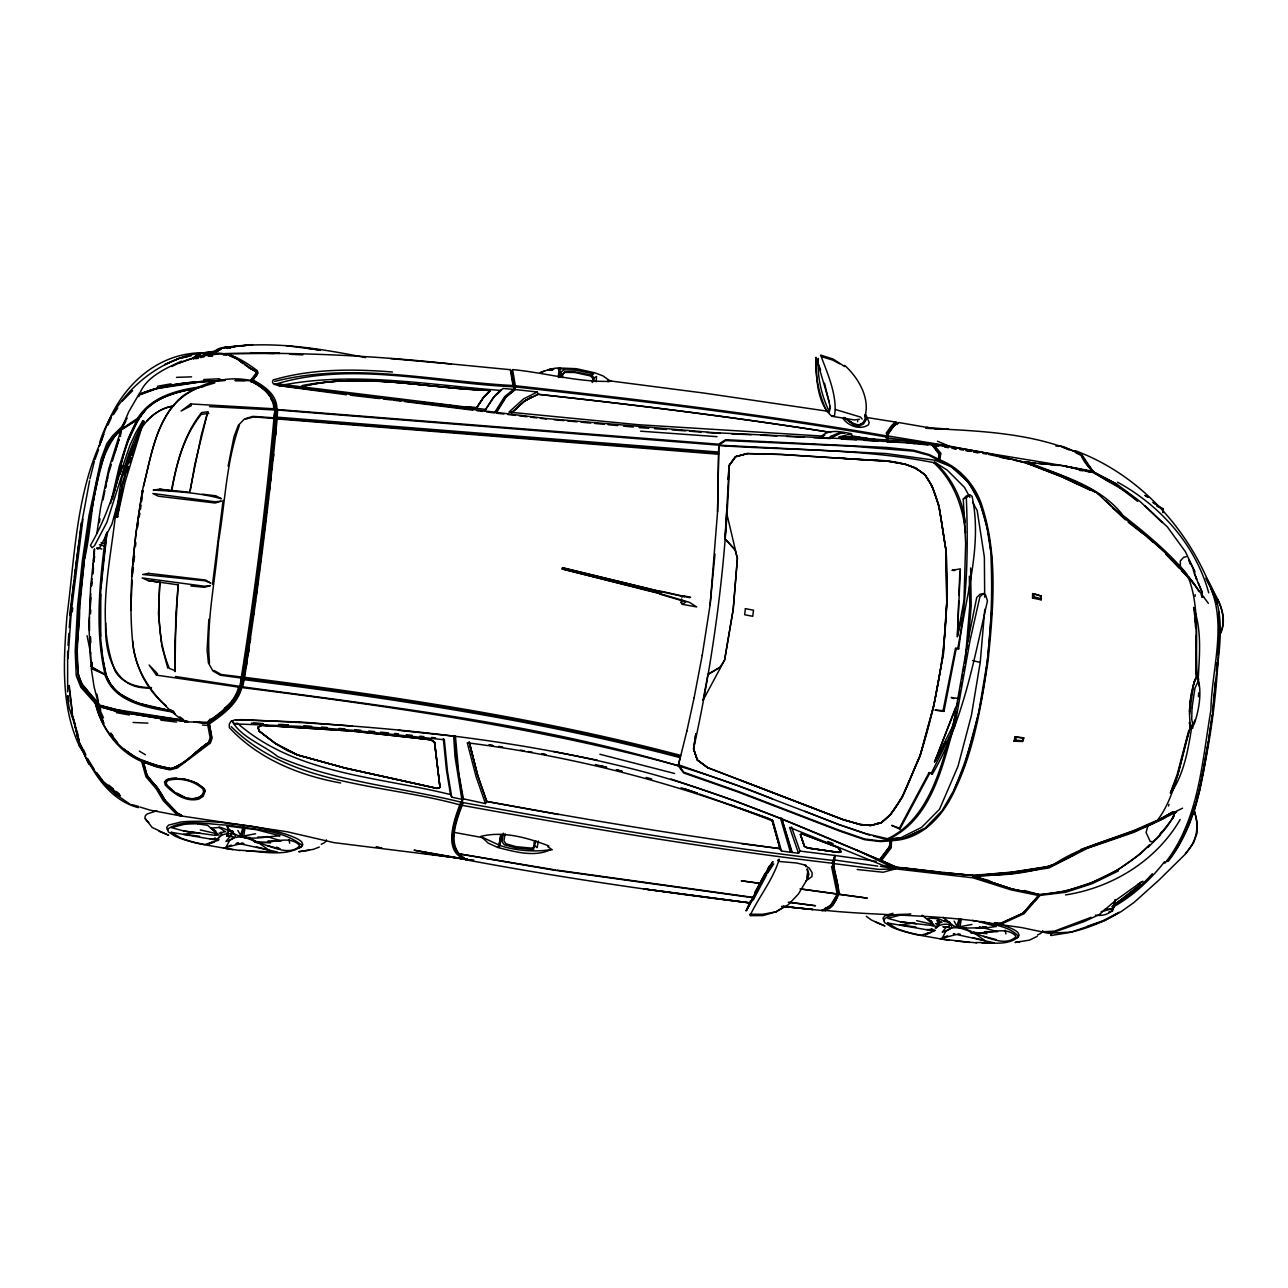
<?xml version="1.0" encoding="UTF-8"?>
<svg xmlns="http://www.w3.org/2000/svg" width="1288" height="1288" viewBox="0 0 1288 1288"><rect width="100%" height="100%" fill="white"/><g stroke="black" fill="none" stroke-linecap="round" stroke-linejoin="round"><path stroke-width="1.5" d="M466.626 859.144L334.123 842.658L287.111 831.758L182.477 816.141L177.277 813.066L164.542 799.832L157.458 787.805L147.154 775.843L143.065 760.548L157.361 765.668L171.014 768.598C186.325 764.348 196.259 750.035 209.509 741.969L211.49 737.155L209.042 722.777C225.384 712.489 240.421 698.209 243.529 678.438L243.4 677.488C256.908 591.691 267.904 505.315 275.986 418.841C279.174 402.001 267.502 387.205 252.126 380.926L258.083 373.069L257.278 370.654C236.429 355.198 221.021 347.535 194.569 357.871L193.635 359.191M717.545 511.739L718.784 445.165L725.611 440.56L852.06 446.244L913.369 451.122L928.841 455.308L951.188 466.626L968.769 482.549L980.377 503.463L987.107 528.016L991.438 555.482L991.937 608.178L987.445 660.503L978.703 712.586L964.986 764.09L954.102 789.866L941.576 811.569L925.364 828.313L904.369 838.037L880.235 840.967L864.506 838.939L838.858 830.1L738.217 791.396L683.815 772.269L678.47 764.766L680.611 755.396C537.708 717.593 391.037 695.923 244.559 677.327L243.4 677.488M829.955 406.235L829.198 411.436L826.815 411.484C819.232 395.464 814.789 375.887 816.254 357.967L820.553 369.978M1198.887 685.812L1197.953 679.388L1198.903 679.13M934.863 428.952L948.515 429.162L926.603 427.471L928.616 427.697L898.927 422.561L894.017 425.909L888.495 433.589L887.094 441.687L886.16 436.986C763.365 415.251 639.428 400.713 515.522 386.931L512.608 369.576C544.325 372.651 575.301 381.683 607.437 381.409M120.09 474.226L129.847 445.455L135.675 432.993L142.646 421.015L143.725 421.112L125.113 481.97L117.401 516.81L116.145 516.746L116.226 509.034M1032.557 598.034L1033.926 596.827L1033.974 593.768L1032.638 593.607L1032.557 598.034L1041.123 599.838L1040.946 595.909L1033.974 593.768M1195.924 675.025L1195.924 635.886M710.107 604.893L717.593 511.481L718.784 445.165L886.385 453.585L935.217 460.283L951.188 466.626M100.786 594.315L100.706 636.256M1196.439 675.492L1196.391 628.238L1193.702 608.049M130.732 610.415L132.181 580.244M175.458 676.506L240.132 686.424C235.752 702.572 221.327 713.423 207.883 721.811C224.949 712.522 239.632 697.082 242.498 677.295C255.942 591.546 266.922 505.234 275.069 418.825C277.548 402.242 267.099 387.704 251.724 381.554L250.741 381.812L251.707 381.586C262.704 387.43 275.149 396.108 274.972 409.987L209.461 406.606M844.638 366.549L833.111 359.03L820.665 355.118C826.365 370.799 837.925 395.722 834.527 415.541L831.887 416.282C816.656 403.015 816.012 376.434 816.125 357.388L829.247 402.065M707.611 767.664L697.323 759.936L693.588 748.908L695.794 733.967L693.588 748.908L697.323 759.936L707.74 767.664L843.141 819.587L860.191 824.578L870.72 825.511L881.169 822.758L890.716 814.419L902.405 797.079L919.986 755.911L934.074 704.182L943.428 654.127L946.76 603.428L945.923 550.057L939.081 506.039L932.093 486.123L925.009 474.87L915.688 468.091L905.432 464.324L888.35 461.265L781.43 454.535L747.314 453.569L735.529 456.741L729.33 465.258C726.368 560.763 714.051 655.608 693.556 748.908L697.275 759.984L707.611 767.664L843.221 819.715L860.046 824.497L870.656 825.399L881.201 822.774L890.668 814.37L902.18 796.934L920.099 755.943L933.671 706.565L943.235 654.095L946.873 601.029L945.891 550.121L938.952 506.055L931.997 486.107L925.009 474.741L915.72 467.979L905.593 464.276L888.285 461.329L781.446 454.406L747.201 453.553L735.496 456.676L729.298 465.306L725.031 538.867L735.062 549.783L737.396 558.445L733.21 609.369L724.597 660.036L719.976 667.313L707.933 674.477L703.055 700.221M800.041 888.913L837.232 894.065L831.533 866.309M957.435 634.678L958.723 600.965M958.948 595.008L959.85 571.212M148.184 580.614L159.873 582.24C157.925 611.059 158.022 641.488 169.324 668.391L175.152 670.726L175.007 671.66L175.78 615.503L178.243 584.849L148.184 580.614L142.179 577.942L204.406 586.233L210.427 585.589L204.39 587.312L190.817 585.943M961.621 617.902L957.37 636.642L960.349 568.877L951.977 570.278L954.698 570.568M1198.275 678.019C1199.45 654.546 1201.978 629.913 1193.574 607.373M1197.18 797.417L1197.244 796.226M79.244 613.458L77.216 650.553L78.133 674.558L82.529 685.039L98.484 703.184M79.454 609.546L84.284 560.827M89.13 624.6L89.532 616.92M89.741 613.072L90.788 593.832M1189.42 711.861L1190.45 700.334M1192.93 724.371L1192.72 728.171L1191.899 727.398L1194.974 719.928M93.187 564.386L93.251 563.291M129.991 451.975L126.433 466.916M89.5 621.106L89.516 630.895M89.951 613.313L90.836 597.729M208.849 619.238L207.094 650.134L208.398 662.901L212.858 670.919L220.296 675.234L242.466 678.196M1192.125 724.629C1188.502 747.41 1184.815 771.544 1172.032 791.347M1198.436 696.679L1198.661 692.831M248.278 367.241L256.183 371.62L257.085 374.084L252.271 380.636L250.564 380.652L256.087 373.101L255.362 370.654C244.801 366.034 237.475 355.81 225.722 353.846C207.223 354.136 188.338 357.871 171.835 366.484M275.696 435.103L276.276 425.475M1162.887 512.64L1163.177 508.615L1163.418 511.416M1217.756 654.674L1218.673 639.363M90.514 613.812L90.756 609.932M117.401 516.81C117.707 483.258 127.528 450.365 143.725 421.112M274.602 435.119L275.519 419.952M118.866 440.528L118.915 439.015L114.986 452.136M275.213 418.342L274.086 417.827L274.779 411.564L273.942 418.503C266.02 504.944 255.008 591.256 241.371 676.973L240.357 684.749L241.291 678.052M67.636 651.245L67.636 691.817M68.039 645.288L68.844 633.39M69.246 627.433L71.371 603.975M596.167 381.795L596.537 376.499L592.883 378.688L592.239 382.552M178.034 584.366L174.894 644.676L175.152 670.726M1189.516 714.196L1193.284 685.184L1196.133 676.812L1197.228 676.264L1198.082 678.277M68.023 658.281L71.307 611.607L82.963 519.096M464.952 858.742L458.174 852.93L454.406 847.101L453.054 839.535L454.648 826.091L462.73 798.705L455.904 756.281L454.567 735.545M93.412 560.811L94.266 549.203M93.621 562.164L94.443 553.276M718.784 445.165L277.58 410.035L277.145 418.825C268.773 505.234 257.809 591.514 244.559 677.327L242.691 686.842C421.289 711.346 604.04 730.682 772.462 798.85M534.182 842.014L533.699 848.325L535.969 841M142.405 490.97L143.306 490.712L142.405 490.97L135.965 532.846L131.585 576.493L132.423 575.221M1215.26 687.502L1215.888 679.758M1216.5 672.014L1217.273 662.354M1215.228 685.973L1215.695 680.177M1216.484 670.517L1217.096 662.773M593.832 381.683L594.138 377.851L591.82 375.259L575.833 371.958L565.384 371.781L561.681 374.679L565.384 371.781M967.594 649.281L967.916 645.32M968.238 641.376L971.2 605.811L970.621 568.008M120.299 436.519L121.636 429.532L138.476 418.858L146.188 408.86C125.242 434.265 120.364 468.542 112.442 499.519M562.486 377.577L562.808 373.665M965.517 657.138L969.784 605.94L969.349 576.171M892.246 839.052L901.004 837.651L921.612 827.363L939.548 809.234L958.014 766.247L971.41 715.42L980.216 662.451L984.789 609.24M1194.217 809.411L1197.099 823.37L1196.971 833.4L1193.574 842.771L1185.54 853.912L1159.49 879.591L1134.004 902.486L1121.285 911.518L1104.557 920.711L1071.214 932.077L1051.475 933.14L1051.153 935.474L1068.943 932.641C1086.718 928.745 1103.687 921.934 1119.143 912.355L1103.075 920.695L1087.748 926.233M559.201 377.159L560.039 368.03L557.946 368.787C561.117 364.923 558.412 376.676 558.718 377.529M891.538 840.034L891.232 847.778L881.427 860.609L880.364 860.014L890.604 846.297L891.538 840.034L904.369 838.037L925.203 828.2L941.544 811.649M100.915 588.342L106.807 534.279M714.985 554.033L710.139 604.652L702.202 655.479M1051.153 935.474L1051.427 933.043M558.284 377.11L559.169 368.159C552.488 366.855 530.93 376.418 544.615 370.992M92.108 664.093L92.382 667.941L106.18 675.154C110.607 689.515 123.584 698.112 137.156 702.765M132.809 573.434L133.388 567.654M133.952 561.89L134.516 556.11M135.482 546.482L135.852 542.634M823.692 910.02L825.479 907.927L828.023 907.364C844.477 895.836 836.685 882.441 833.078 865.391L834.946 855.474L799.993 851.078L791.524 827.009M91.303 586.185L92.06 578.715M92.639 573.096L93.412 565.609M91.609 586.008L92.011 582.031M92.833 574.094L93.444 568.137M954.07 789.834C985.787 716.579 993.724 634.662 991.261 555.498C987.767 519 977.318 475.385 939.338 460.621L939.95 454.68L937.793 450.623L932.593 445.439L933.832 444.795C990.424 451.492 1046.403 464.63 1096.619 492.435C1126.147 521.511 1161.196 544.582 1188.019 576.557C1200.464 607.695 1194.781 642.696 1197.003 675.427C1189.806 691.463 1188.309 709.817 1190.482 727.124C1180.13 758.213 1177.345 793.746 1157.268 820.617C1123.683 838.102 1085.124 843.141 1053.504 864.667L1050.38 865.826M560.683 377.239L561.262 371.797L564.257 369.833L576.251 370.203L593.623 373.906L590.822 376.016L574.851 372.522L564.402 372.361M727.817 479.506L729.33 465.274L735.545 456.725L747.314 453.569M1212.588 712.65L1213.618 702.974M1213.86 699.513L1214.858 691.366M94.668 549.026L90.627 586.764L88.92 626.725L91.078 666.508L106.18 675.154L91.85 668.746L92.172 662.998M857.615 421.756L857.728 420.693M72.289 611.977L72.708 608.081M271.011 469.508L274.247 440.802M69.649 615.068L81.289 522.606M71.822 600.128L72.708 592.416M73.142 588.568L74.028 580.856M74.463 577.008L75.348 569.312M212.504 584.398L223.114 500.275M271.993 469.637L272.428 465.805M273.104 460.058L273.781 454.294M1163.032 511.883L1163.257 511.304M931.916 444.585L939.226 454.535L938.598 460.17L938.791 453.07L931.916 444.585L847.311 438.854L714.969 432.736L546.482 418.568L277.435 385.305L273.459 383.824L272.428 382.037L273.12 379.992C311.712 368.626 352.654 368.835 392.47 372.007M267.968 502.61L268.451 498.73M269.385 490.97L269.868 487.089M270.577 481.277L271.043 477.397M257.584 585.042L258.308 579.117M259.033 573.192L259.532 569.248M260.257 563.323L260.74 559.378M261.48 553.454L262.205 547.529M270.77 471.44L259.274 563.226M99.691 707.788L99.498 706.404L95.876 703.956L96.471 702.668L100.947 706.967L116.339 711.282L160.63 718.607L188 721.538L160.63 718.607L116.371 711.266L100.947 706.967L96.487 702.717L103.781 723.454L96.004 702.25L82.078 686.52L78.504 679.211L76.604 651.004L79.083 605.843L83.72 560.924L90.369 516.263L99.192 471.762L106.131 448.369L110.607 440.464L121.748 428.63M138.895 396.656L139.346 393.065M226.833 836.073L232.774 836.588L226.833 836.073L227.284 832.467M233.498 831.581L227.622 830.615L228.073 827.025M227.831 835.67L228.282 832.064M230.793 835.944L231.244 832.338M562.115 568.958L563.001 567.766L661.291 591.772L661.05 593.607L659.859 593.688L562.115 568.958L661.05 593.607M562.872 568.894L563.001 567.766M689.917 597.68L661.517 591.321L659.424 592.383L661.179 593.993L689.322 602.285L696.711 606.938L682.35 604.314L681.111 602.575L681.577 598.936M937.165 923.705L938.727 923.448L939.177 919.841M949.079 927.296L943.138 926.78L949.079 927.296L949.53 923.689M253.494 608.644C247.554 637.673 250.452 670.71 235.124 696.776M253.994 604.684L258.775 567.171M262.704 543.616L263.46 537.756M264.217 531.896L264.716 527.983M265.473 522.123L265.972 518.227M266.729 512.366L267.244 508.454M253.768 614.666L254.283 610.721M255.04 604.797L255.555 600.852M256.328 594.927L256.843 590.967M248.745 652.292L249.276 648.331M250.081 642.374L250.613 638.413M879.559 859.949L889.879 846.152L890.7 840.179L889.123 847.279L879.559 859.949C799.848 825.817 719.686 791.218 635.483 769.677C506.925 736.833 373.874 725.257 241.645 719.654L236.026 719.992M75.879 565.48L79.293 540.622M79.824 536.79L81.659 523.395M182.832 720.105L115.55 709.511L98.645 704.778L98.806 703.683M503.27 833.143L502.03 841.756L504.397 844.815L516.037 847.939L533.683 849.645L532.234 848.212L516.021 846.651L505.91 843.753L503.93 840.887L505.089 833.787M96.89 533.216L100.609 507.52L108.852 468.558L120.782 430.691M237.861 830.454L240.598 835.397L243.786 835.993L244.897 828.442M954.167 921.178L956.904 926.104L960.091 926.7L961.202 919.149M1190.74 698.434L1194.395 680.982L1196.987 677.504L1197.888 679.436M1208.74 739.602L1212.217 714.969M84.573 558.895C93.847 519.386 90.707 473.05 113.634 438.194M99.353 522.687L99.949 518.742M94.652 556.432L93.734 562.212M500.662 834.544L499.068 845.089L497.635 847.407L488.2 843.125L481.632 836.942L499.068 845.089L501.161 834.463M115.598 514.025C110.043 565.351 95.554 621.557 115.244 671.273C122.634 683.751 137.864 687.631 151.437 687.663M137.719 527.034L138.331 523.073M139.249 517.116L139.861 513.139M140.472 509.179L141.084 505.202M141.68 501.225L142.292 497.265M202.377 494.19L215.917 495.8L221.375 498.746C199.576 492.66 175.86 491.436 153.24 490.068L159.712 489.215L171.385 490.905C176.504 463.422 183.878 434.732 201.556 412.611L207.787 411.725L194.826 464.404L190.318 490.486M887.094 441.687L887.368 434.603L893.148 426.602L896.577 423.527L898.074 423.575M105.825 534.198C99.884 580.373 94.507 628.222 104.972 674.123M107.033 532.218C100.802 579.375 95.151 628.286 106.18 675.154M497.635 847.407L499.036 847.279L499.873 845.475L501.563 834.721M119.156 499.47L119.784 495.574M958.723 648.798L957.757 648.476C967.481 598.92 968.318 548.237 966.338 497.909L969.687 494.882L972.054 496.266C982.969 547.239 964.728 598.196 958.723 648.798L955.503 648.363L943.074 710.654L943.975 711.395L956.147 648.943M939.338 460.621L940.932 453.392L933.832 444.795M958.739 698.225L960.059 690.4M960.719 686.488L961.379 682.576M962.039 678.663L962.7 674.751M963.376 670.839L964.036 666.926M964.696 663.014L965.356 659.102M1203.684 768.517L1208.273 741.904M822.034 910.004L825.528 910.922L826.043 909.409L829.456 908.571L833.062 905.255L839.035 894.226L867.291 898.122L839.679 894.452L833.932 866.631L834.946 855.474L876.178 861.286M1208.45 741.518L1199.16 792.168L1192.978 814.37C1210.865 749.069 1219.961 679.822 1219.044 611.832M538.32 841.032L537.16 847.665L535.148 846.039L532.234 848.212M462.521 801.683L463.133 802.617C456.709 820.44 445.246 846.2 465.306 859.66C559.572 877.37 654.529 891.312 749.745 902.92M142.469 490.229L142.759 493.159M957.37 636.642L964.004 600.24L965.662 543.311L963.263 499.003L966.451 495.88L969.687 494.882M82.013 521.463L89.58 480.794M244.688 674.848L245.396 671.129M246.105 667.409L246.797 663.69M515.522 386.931L514.202 390.28L505.331 397.525L495.961 412.208M694.055 698.096L702.234 655.222M105.616 487.975L106.357 484.159M107.113 480.344L108.224 474.628M1203.33 770.369L1198.967 792.571L1197.148 795.71M228.137 466.208L233.981 436.729L238.344 425.281L244.623 418.858L252.915 416.362L274.086 417.827M219.024 839.728L214.935 838.15M935.33 930.435L931.24 928.873M103.024 500.002L104.908 490.583M105.664 486.816L107.532 477.397M171.771 491.018C176.392 464.018 183.814 435.843 201.314 414.334L208.833 413.48M678.486 764.863L686.826 731.133M91.078 666.508L92.269 662.531L90.772 662.29L89.758 636.771M510.241 369.704L451.09 363.941M510.982 370.509L514.202 390.28L515.232 389.523L537.321 392.019L538.062 394.273C635.805 405.076 733.516 416.909 830.615 432.398C733.468 417.119 635.821 404.851 538.062 394.305L524.586 400.987L511.803 412.627L524.57 401.003L531.525 396.768M686.778 731.423L694.119 697.822M143.467 486.413C152.338 451.186 158.537 404.867 196.372 388.831M865.15 415.911C869.996 397.284 858.017 377.464 844.687 365.357M1189.693 728.928L1177.94 774.635L1170.373 793.15L1177.248 774.233L1188.695 730.715M110.639 503.495L119.301 466.159L128.237 438.467L137.043 419.679M114.326 491.758C122.811 460.75 126.82 422.866 154.254 402.114C167.843 394.176 183.234 390.039 198.755 387.978M241.919 835.848L244.157 826.397M958.224 926.555L960.011 919.004M1014.042 741.18L1015.073 736.8L1023.735 737.831L1022.769 741.502L1014.042 741.18L1015.524 740.214L1022.704 740.729L1023.735 737.831M1015.524 740.214L1016.248 737.171L1023.38 738.072M1114.893 900.554C1115.73 911.985 1105.845 916.605 1095.476 915.172M1115.038 900.103L1112.993 908.99L1115.44 899.7M834.946 855.474C826.574 872.701 848.937 894.21 828.876 907.541L826.155 908.088L824.755 910.149L823.29 909.57M1115.36 900.054L1112.462 911.244L1109 911.888M89.935 478.862L94.459 461.024M143.065 491.662L143.306 490.712M462.134 805.354C584.945 827.62 708.062 848.728 832.064 863.202L833.803 859.804M125.741 466.481L127.56 467.254L111.959 524.023L100.271 546.885L97.791 549.155L96.697 548.253M221.713 834.737L219.218 832.917M799.993 851.078L798.544 853.284L781.478 851.014L780.109 848.631C681.932 835.687 584.172 819.249 486.751 801.426L477.478 774.732L469.202 742.065L477.478 774.764L486.751 801.474L485.463 803.599L462.73 798.705C456.644 817.397 442.573 844.606 464.211 858.549M949.642 736.994C938.936 775.473 925.557 821.535 886.112 839.47M950.673 733.13L956.42 711.91M241.935 686.15L243.996 678.567M953.072 729.539C941.721 769.709 930.097 819.909 888.591 839.068M207.787 411.725L201.314 435.054L189.642 492.274L159.712 489.215M818.363 358.418C817.043 375.79 821.293 394.708 828.603 410.212M126.82 472.374L128.462 466.691M129.557 462.907L131.199 457.224M123.97 475.111L132.294 448.675L121.636 486.236M1194.958 805.145L1189.162 823.853L1177.667 846.924L1168.924 859.595M140.312 392.18C147.508 376.225 166.393 368.127 181.544 361.123M782.863 907.557L775.923 911.824L762.979 915.575L750.035 915.671C758.439 897.382 773.283 879.527 779.208 859.225L777.55 860.416M1179.116 844.026L1191.142 817.494M240.598 835.397L243.368 826.22M956.904 926.104L959.125 918.763M1160.343 834.141L1173.127 817.944L1174.946 811.971L1176.379 811.488L1176.427 812.454L1173.368 811.682C1144.807 829.73 1112.059 839.068 1080.584 850.338C1027.502 886.579 955.036 874.922 895.289 867.049L891.618 866.325M124.759 466.127L106.888 522.316L94.62 545.5L92.092 547.754L90.434 545.388C104.827 520.787 113.908 493.352 122.102 465.902L124.566 465.66L127.56 467.254M511.771 370.558L514.685 387.688M1173.127 817.944L1174.946 811.971L1173.336 811.665L1155.32 821.841L1133.698 831.501M107.902 475.514L111.364 464.34M112.362 461.201L118.85 440.11M807.431 878.947L808.896 874.214L807.431 868.998M1168.474 805.998L1168.973 804.388M806.884 879.092L808.381 874.439L806.932 869.287M806.916 877.064L807.463 872.942M131.762 455.324L136.206 442.315M106.485 481.551L107.532 478.476M95.038 459.381L98.548 449.56M103.507 434.298L99.144 446.373L104.006 433.879M461.764 801.522L460.895 802.134C454.584 818.17 441.027 853.799 467.222 859.434L414.06 850.209L462.956 859.144M99.627 442.686C111.557 404.432 141.954 372.168 179.499 358.241C190.753 353.315 203.182 353.685 214.887 351.077C220.377 345.925 228.298 347.969 234.996 346.504M890.169 840.951L880.525 841.579L864.538 839.679L839.1 830.857L738.217 792.056L683.654 772.945L678.116 765.603C535.277 727.044 388.38 705.921 241.79 687.567C237.539 704.15 222.727 714.711 209.348 723.904L212.069 738.249L210.347 743.079L177.197 768.051L169.823 769.854L157.152 767.101L143.612 762.19L143.065 760.548M133.598 756.072L124.163 749.278C137.446 760.29 154.447 765.442 171.127 768.646C186.406 764.187 196.291 750.035 209.558 741.92L211.329 737.171L209.042 723.615L193.86 721.988M935.346 760.226L955.342 708.126M239.455 425.217C225.964 462.537 225.255 503.189 218.413 542.055C215.241 582.192 205.903 622.523 209.509 662.869M240.132 686.424L238.634 687.132C234.513 703.296 219.91 712.989 207.223 722.246L184.812 721.892C157.973 702.862 134.982 674.976 132.648 640.909M837.232 894.065L830.808 904.917L823.08 910.616L781.575 906.35M935.587 760.371L946.068 741.502L934.492 761.997L957.998 702.411M131.795 449.19L133.276 445.471M1086.879 471.44L1092.707 472.31L1091.87 471.215C1044.407 461.507 996.316 455.662 948.773 445.922L948.161 447.467L946.471 445.761L907.074 442.847L914.673 443.619M241.21 687.856L238.312 694.699L232.887 701.252L224.289 708.481M104.135 432.575C118.689 389.636 153.61 353.749 201.234 352.751M1193.123 725.273L1190.611 728.895L1189.404 722.471M829.327 411.999L830.116 406.541L824.513 383.212M1168.457 555.659L1188.776 578.36L1186.409 575.108C1163.434 545.935 1131.411 526.647 1105.555 500.469M107.967 425.04L111.219 417.988M498.842 846.409L499.519 844.992M128.993 439.095L138.476 418.858L137.639 418.294L121.281 429.258L128.639 411.999L138.573 394.869L155.961 388.767L169.002 386.191L200.703 381.795L216.915 380.829M750.373 901.02L746.38 910.423L772.671 861.624M1218.899 636.594C1229.155 619.947 1219.672 600.514 1209.995 586.056M1193.316 724.21L1190.676 727.672L1189.436 722.954M1185.169 829.842L1188.727 822.613L1189.5 822.968M929.646 773.38L899.845 829.134L899.33 828.248L929.067 772.575L932.351 774.104C963.295 721.119 973.889 660.068 987.445 600.965L985.626 594.943L983.517 593.559L980.088 594.219L976.739 597.455L967.819 641.408L953.184 725.45L934.492 761.997M929.067 772.575L931.24 773.412L954.794 725.901L970.057 640.394L979.91 596.714L983.517 593.559M703.103 700.189L724.597 660.036L733.21 609.369L737.396 558.445L726.674 513.155L725.031 538.819L735.013 549.767M1219.253 635.161C1225.854 623.843 1223.085 610.158 1217.45 599.065M753.287 899.893L766.682 874.697M768.147 871.606L772.993 861.753L767.793 868.692M754.752 892.487L769.773 865.552M141.632 761.433L142.904 760.5L146.913 775.827L157.538 787.886L164.542 799.8L177.454 813.163L181.383 815.03L180.594 815.932L176.102 813.919L163.238 800.637L156.299 788.9L145.979 776.793L141.632 761.433C117.82 751.468 101.414 728.042 95.328 703.49L96.004 702.25M764.975 873.505L746.106 910.922L754.092 897.35M102.412 438.516C76.056 493.288 74.817 556.947 66.944 616.276C63.627 659.73 60.391 705.679 79.534 746.316L82.448 748.022M500.195 391.327L493.385 397.396L484.642 410.936L494.85 395.738L499.229 391.327L503.238 388.493L513.51 389.379L504.606 396.672L494.415 412.901L486.542 411.902M767.551 873.2L773.766 863.846M806.175 880.976L798.447 893.969L788.192 904.788L775.891 911.872M125.773 421.385C120.992 431.85 110.704 438.29 106.308 448.949C90.353 499.503 84.879 552.777 79.405 605.296C81.208 630.83 70.776 659.697 81.836 684.041C87.89 690.046 91.77 698.144 98.564 703.264M127.206 418.149L121.426 427.133L112.539 435.875L106.856 443.555L101.076 459.172L88.953 515.892L82.352 560.811L77.602 605.94L75.203 651.229L76.234 675.669L80.854 687.261L95.328 703.49M123.165 426.859L118.625 432.72M113.425 414.639L117.804 407.926M193.78 722.005L207.255 723.083L210.057 719.042L209.348 723.904M1180.146 819.538C1156.238 860.803 1112.156 887.754 1065.498 894.919M1159.554 834.785L1161.808 831.613M140.601 429.709C147.734 417.714 159.535 407.91 173.671 405.994C163.238 407.427 153.852 413.319 146.784 420.983M1185.395 853.429C1196.391 842.465 1199.949 826.188 1194.346 811.698M886.112 433.219L891.586 425.652L895.015 422.384L896.641 422.577M1164.561 861.72C1150.377 879.897 1132.973 895.917 1112.8 907.203M252.126 380.926L257.246 374.148L256.215 371.668L248.23 367.241M250.564 380.652L252.207 380.62L257.085 374.084M156.476 675.121L157.538 673.769L149.102 665.011L156.476 675.121L238.634 687.132M966.435 928.374L954.955 927.006L943.235 917.346M137.639 418.294C151.549 395.963 179.209 389.314 203.649 386.513M558.525 369.173L559.556 368.545M230.327 836.041L225.947 841.466C249.711 833.771 221.053 829.263 217.141 839.84L220.763 835.815M946.632 926.748L942.253 932.174C963.827 925.766 942.204 920.308 936.344 927.988M824.674 435.135L820.15 437.598C828.329 428.357 840.903 431.834 851.416 433.702L852.302 435.924L875.502 439.755M1118.354 870.994L1091.934 883.777L1065.385 892.343L1039.947 895.385L1024.008 913.723L1002.74 923.448L994.916 923.19M1048.496 867.21L1011.676 872.701L972.746 876.001L1011.273 888.929L1039.448 894.677L1065.079 891.328L1091.387 882.779L1117.63 870.012L1139.896 854.25L1149.54 844.928C1120.447 873.924 1080.31 891.57 1039.448 894.677L1022.672 913.595M935.861 927.875L939.483 923.85M1035.117 900.731L1039.947 895.385L1039.448 894.677L1024.202 890.459M1152.341 873.731C1141.748 885.806 1128.835 895.997 1115.167 904.353M511.771 412.595L524.635 400.971L538.062 394.273M122.199 401.196L132.6 390.65M184.812 721.892L186.036 720.684M1148.027 847.279L1160.037 835.413M805.805 866.566L805.966 865.23L796.531 862.976L778.548 861.414M813.694 437.727L828.458 438.403L830.519 436.423L839.116 432.897L845.137 432.72L840.871 433.235L831.34 437.405M887.432 436.857L888.334 436.02L948.773 445.922L937.439 441.204M887.368 434.603L888.495 433.589M207.771 724.693L208.978 723.615L207.4 723.099L210.137 737.686L208.495 742.516C195.679 751.081 185.311 764.299 170.258 769.017C134.789 765.281 103.781 738.893 95.876 703.956L99.257 712.924M1017.327 937.728L1019.162 935.41L1018.067 932.721A68.683 12.155 7.2 0 0 1010.935 928.245L1007.184 926.7A67.813 12.011 7.2 0 0 999.633 924.124M1037.275 936.344L1029.595 940.079L1015.041 942.446L1019.79 941.77M460.863 804.05L459.88 804.887C382.987 783.539 291.297 786.469 231.212 726.625M139.619 394.273C166.345 382.971 196.372 381.361 225.159 380.395C196.356 381.425 166.393 383.132 139.555 394.192M935.104 927.907L938.228 924.671L935.523 923.625M1140.588 884.92L1112.091 906.897M194.569 357.871C201.363 348.774 214.323 355.391 222.244 347.889C270.045 340.241 318.619 348.259 365.567 357.597M195.792 752.53L209.509 741.969M1139.751 884.985L1114.023 905.078M147.54 407.733C160.71 395.754 178.742 391.182 195.889 388.348M147.669 407.684C160.887 395.819 179 391.504 196.05 388.477M196.903 356.679L200.3 354.184M1112.172 906.72L1119.675 900.763M681.803 597.117L683.413 595.861L690.593 597.181M791.412 851.513L792.249 852.431L781.542 818.009L791.412 851.513L790.446 852.254L780.56 818.476L732.985 800.251L671.032 778.982M1162.259 522.622L1140.105 501.515L1116.825 484.143L1093.319 471.891L1064.596 466.063L1092.675 472.39L1116.277 485.109L1137.787 501.274C1120.415 483.177 1091.097 479.394 1080.954 454.97M887.674 437.904L930.983 443.764M190.656 403.933L181.109 411.017L191.316 405.688L190.656 403.933L273.716 408.763L274.972 409.987M681.111 602.575L683.381 600.965M1173.336 811.665L1155.288 821.825L1182.545 808.188M138.991 395.158L156.605 388.622L199.994 382.053M682.35 604.314L685.924 601.866L659.649 594.106L659.424 592.383M211.747 842.159L208.962 844.043L214.42 841.982M928.068 932.866L925.267 934.75L930.725 932.689M515.232 389.523L506.232 396.849L496.154 413.142L503.866 414.044M122.489 429.017L138.476 418.858M1141.941 881.555L1115.762 900.28L1098.439 915.269L1100.483 914.432M707.949 674.445L719.944 667.281M805.741 881.073L811.955 876.516L812.1 872.572L809.138 868.015L804.453 865.085M832.064 863.202L833.062 862.622M820.279 437.582L824.529 435.086L820.15 437.598M1137.964 884.18L1143.003 881.266M219.008 350.159L215.982 351.866L221.343 349.016L220.522 349.289M276.115 417.087L718.527 452.04M1157.864 821.132L1165.64 816.785M187.452 382.826L184.603 384.355L187.565 383.18M718.688 445.535C790.301 450.446 862.976 448.562 933.591 462.617L934.589 462.102L947.308 470.184L964.454 487.363L969.912 497.313M1164.771 818.025L1134.036 832.29L1087.475 848.261L1048.851 867.999L1011.982 873.522L974.614 876.693L972.746 876.001L978.622 876.87M824.304 910.278C880.573 916.203 937.728 913.949 993.853 923.754L994.851 923.238M179.821 362.83L192.427 358.322L199.35 353.218M261.931 725.321L257.874 727.35L259.242 731.182L275.391 743.466L297.48 755.026L345.039 767.986L436.97 788.272L440.029 787.435L434.539 742.339L430.933 739.763L352.381 731.085L261.931 725.321L352.51 731.133L430.916 739.779L434.603 742.274L439.965 787.387L436.906 788.465L344.91 768.051L297.592 754.945L287.482 750.759L275.439 743.466L259.226 731.214L257.906 727.269M319.327 847.037L313.29 849.372L298.736 851.722L308.975 850.273M321.227 844.268L323.948 842.964A90.917 16.1 7.2 0 0 326.428 839.889M1037.532 934.975L1040.269 933.671A90.917 16.1 7.2 0 0 1042.733 930.596M1098.117 915.124L1084.287 921.516L1053.906 932.222L1044.552 932.415L1021.787 927.601L995.286 923.899M836.669 434.587L830.39 438.516L828.458 438.403M1091.049 917.346L1054.421 931.144L1044.278 931.675M1080.89 849.436L1133.987 830.519L1154.531 821.438M1002.032 922.659L1023.284 913.079L1039.448 894.677L1011.177 888.865L972.649 875.985L989.844 880.815M275.954 409.391L718.607 444.199L725.643 439.707L887.416 447.516L913.611 450.253L929.292 454.616L938.308 459.027M231.26 845.105L226.044 847.214L229.473 840.662C236.815 833.883 247.038 837.941 254.831 841.322M947.565 935.812L942.349 937.922L945.778 931.369C953.12 924.591 963.344 928.664 971.152 932.029M610.947 381.023L704.971 393.21L827.154 411.162M537.321 392.019L523.604 398.845L508.953 412.112L638.526 424.734L821.486 436.02M276.308 418.326L718.527 453.344M1053.938 864.892L1049.479 866.518L1012.368 872.33L973.535 875.711L896.239 867.226L881.427 860.609M963.263 499.003L966.338 497.909M798.544 853.284L789.592 827.395L882.457 865.198L893.292 867.742L895.289 867.049L895.482 868.869L973.02 877.82L1011.08 889.895L1038.402 895.466M460.895 802.134C399.972 787.065 335.444 781.929 277.661 756.523C263.058 744.593 241.677 737.863 232.001 721.103L234.819 723.904L237.25 723.083C296.079 774.668 378.012 776.503 450.494 794.567L451.734 797.175L461.845 799.317L455.002 756.732L453.682 736.14L398.475 730.296M880.3 866.26L895.482 868.869L883.117 872.25L857.196 869.513M937.761 920.679C941.351 918.006 929.115 917.958 927.601 918.73L932.287 921.999M197.966 387.946L214.935 382.826M169.791 778.693L167.134 779.498L165.556 781.607L166.152 784.473L173.96 791.476M274.714 381.425C352.928 361.542 433.766 381.361 512.721 385.514L513.461 386.674M607.968 381.812L611.349 380.862M245.622 419.147L253.768 416.893L273.942 418.503M974.034 932.045L973.165 932.287L986.85 933.703M850.241 438.661L855.876 437.179L876.726 439.836L855.989 437.244L850.434 438.484M862.187 419.131L860.465 417.038L835.493 409.552M276.115 410.389L277.58 410.035M843.817 437.437L852.302 435.924M850.305 438.58L859.466 437.485M1186.184 556.706L1183.624 557.302L1180.291 561.005L1180.42 567.396L1194.282 583.883M1061.57 476.415L1095.75 492.225L1061.602 476.48L1024.894 462.118L1064.709 465.837M116.145 516.746L118.206 516.633M156.878 810.764L147.524 813.839A90.917 16.1 7.2 0 0 146.542 820.488L148.796 822.42M892.97 913.305L884.824 915.849L882.988 918.167L884.083 920.856M200.429 357.565L204.245 356.776M191.188 355.842L179.499 358.241L164.88 364.52L179.499 358.241L186.985 356.808M203.842 353.572L211.329 352.123M243.786 835.993L255.588 833.755M960.091 926.7L971.893 924.462M775.923 911.824L762.947 914.255L749.777 914.255M279.77 385.643C353.186 370.847 427.777 384.887 501.402 390.489M157.458 386.271L171.046 383.84M220.86 832.998L222.422 832.74L220.989 832.08M1048.818 866.389L1011.772 872.121L994.32 873.602M472.696 408.248L476.705 407.636L483.773 396.913L489.923 390.924L487.106 390.119C425.459 388.413 361.429 371.652 300.78 386.835L304.467 388.235L300.796 386.931L302.793 385.418C363.779 373.649 425.893 387.559 487.106 390.2L489.987 390.908L483.805 397.042L476.705 407.636L461.313 406.863L467.013 407.572M236.976 843.06L238.393 842.835M953.281 933.768L954.714 933.542M859.434 419.228L854.411 419.952L831.887 416.282M802.762 834.06L800.363 834.415L804.324 846.313L807.753 848.084L838.375 852.382L840.903 851.803L838.15 847.568L802.794 834.141L800.412 834.527L804.437 846.28L807.737 847.971L838.424 852.35L840.887 851.738L840.034 848.953L838.102 847.585M553.26 369.463L549.751 369.962L552.536 369.978M194.697 832.676L183.524 834.286L199.543 836.234M914.738 922.852L899.829 924.993L915.849 926.958M182.993 824.658L171.497 827.62L184.103 831.098L215.064 835.365L218.88 834.946L207.545 825.302L197.724 823.934M892.294 840.613C921.999 839.486 943.412 815.578 954.827 790.043C974.388 749.552 981.231 704.504 988.121 660.47C993.306 608.274 998.329 553.904 981.15 503.286C974.082 483.998 959.48 467.689 940.256 460.041M547.819 370.075L552.89 369.431M554.065 368.835L548.833 369.527L550.668 369.72M195.374 358.627L198.336 358.306M851.416 433.702L838.794 437.018L902.824 440.931L946.471 445.761M230.6 347.969L226.897 348.388L230.488 348.002M877.321 823.193L881.169 822.758M208.06 355.987L211.892 355.569M904.385 837.973L887.529 838.713L865.922 833.658L839.615 824.755L738.588 785.938L678.47 764.766M1104.363 909.489L1112.977 908.62L1101.16 911.679M895.482 868.869L878.835 869.416L834.447 863.668L833.771 862.654M978.783 874.906L990.44 873.924M207.062 353.604L212.311 353.186M254.187 841.064L255.652 840.951M970.492 931.771L971.957 931.659M661.291 591.772L562.244 567.815M1156.254 820.681L1157.268 820.617M993.853 923.754L1001.436 923.238L1023.219 913.095L1039.464 894.741L1011.305 888.913L972.746 876.001M227.622 830.615L232.645 830.969M946.004 921.194L943.927 921.339L949.803 922.289L948.95 921.677M235.946 843.608L242.675 843.608M171.111 778.306L176.472 778.016M465.306 859.66L469.251 859.82M234.819 723.904L301.328 726.416L352.606 730.28L444.328 739.747L447.5 771.528L451.734 797.175M203.762 379.509L219.765 378.785M201.958 381.812L218.139 381.071M925.718 428.26C977.817 430.9 1032.252 432.333 1080.584 454.117L1091.87 471.215M927.199 428.228L930.87 428.099L927.054 428.228M176.52 377.352L191.558 376.853M910.874 913.933C902.115 915.027 889.879 912.645 883.632 920.002L884.727 922.659L891.747 927.086A68.522 12.139 7.2 0 0 915.736 934.541L949.127 940.385M1055.918 446.147L1061.57 446.051M275.986 418.841L718.559 454.245M222.888 832.177L225.674 831.645L223.13 830.422M939.194 922.884L941.979 922.353L936.698 920.711M151.437 687.615C114.552 691.624 104.07 652.356 105.745 623.102M257.874 837.055L270.979 837.055M976.046 927.763L987.284 927.779L983.501 926.652M960.848 928.101L986.801 927.746L996.349 926.491L978.751 921.628M268.001 840.935L281.251 841L266.922 836.476M984.306 931.659L997.556 931.707L979.363 926.716M244.704 380.604L234.931 380.524L252.4 380.668M981.842 942.8L993.982 942.768L956.437 934.476L940.111 938.791L969.977 942.446M223.194 354.619L226.752 354.747M274.151 353.572L250.629 352.703L279.689 353.347L224.547 353.669C300.168 352.027 375.855 355.794 451.041 363.957L390.441 358.579M975.692 942.575C989.184 942.059 1007.216 946.519 1018.084 937.036L1017.906 935.748C1008.633 926.12 993.628 925.058 981.327 921.467M223.307 354.603L226.946 354.747M210.25 838.842L216.239 839.084M926.555 929.566L932.27 929.453M560.039 368.03L576.396 368.706L594.798 372.812L603.09 375.935L609.884 380.878L607.598 379.783M558.863 368.787L564.289 369.012M720.346 433.412L706.903 432.575M731.842 433.895L751.178 434.732M253.414 723.228L263.187 723.663M133.034 722.471L147.911 723.131M289.494 354.264L302.825 354.876M251.353 723.18L263.01 723.727M278.562 724.468L288.287 724.919M761.063 435.215L776.906 435.972M786.614 436.439L804.034 437.26M841.322 439.063L856.44 439.884M280.607 724.516L288.351 724.903M308.283 727.688L262.124 725.369L257.906 727.301L259.307 731.101L275.374 743.498L297.592 754.945L344.91 768.051L436.938 788.385L439.965 787.387L434.555 742.355L430.916 739.779L398.7 735.77M931.739 925.509L934.025 925.621M1188.019 576.557L1181.724 570.826M955.503 648.363L957.757 648.476M887.464 441.687L899.233 442.38M864.184 440.335L877.708 441.124M976.626 942.832L955.954 941.013M200.316 829.955L217.012 833.771L211.731 828.667M916.621 920.662L933.317 924.478L928.052 919.374M943.074 710.654L935.04 710.123L943.975 711.395M640.555 431.174L717.046 436.664M639.057 427.6L648.798 428.276M654.642 428.679L666.315 429.484M672.159 429.902L685.715 430.9M202.425 725.031L206.386 725.321M838.134 457.562C866.55 462.424 901.149 454.97 925.009 474.87C940.981 496.524 941.077 524.667 946.052 550.04C950.27 619.609 941.335 689.499 919.97 755.847C909.022 779.015 902.582 806.674 881.137 822.887L870.656 825.528L860.03 824.417L843.221 819.715L740.391 780.158M303.855 725.708L311.68 726.319M321.485 727.076L327.361 727.527M339.114 728.428L344.991 728.879M689.563 431.206L701.123 432.124M352.091 726.046L301.183 722.053L235.285 719.751L230.922 721.296L229.328 724.146L229.312 727.575C258.325 758.938 299.267 775.457 340.676 782.975M246.378 850.966L277.677 852.044L240.132 843.769L223.79 848.084L239.858 850.515M270.544 842.98L256.859 841.579M241.371 676.973L221.311 674.51L213.953 670.485M242.595 836.62L244.865 836.814M513.928 387.624L513.236 386.738C434.442 383.438 351.415 360.527 274.425 384.516L277.677 383.856L485.946 409.471M554.017 419.711L563.677 420.596M567.541 420.951L577.201 421.836M581.065 422.19L590.741 423.076M144.288 421.949L142.646 421.015M594.605 423.43L604.265 424.332M608.129 424.702L617.789 425.604M623.601 426.151L633.261 427.053M940.079 872.282L901.487 867.549M943.943 872.636L972.971 875.389M354.828 729.668L360.769 730.248M368.706 731.004L374.663 731.568M380.62 732.148L388.541 732.904M394.498 733.484L398.475 733.87M1024.894 462.118L1034.811 463.1L1024.894 462.118L1059.734 475.707M1046.709 464.276L1038.692 463.503M1058.607 465.451L1050.573 464.694M239.649 850.305C259.484 850.692 284.567 857.84 301.778 846.313L301.601 845.041C281.702 829.456 253.35 829.504 229.248 825.109C209.445 825.109 184.474 817.719 167.327 829.295L168.406 831.951L175.442 836.363A68.522 12.139 7.2 0 0 199.431 843.833L232.822 849.678M1034.731 463.1L1024.813 462.102L1030.625 462.972M243.529 678.438L244.398 678.534C390.828 697.114 537.499 718.672 680.289 756.797M453.682 736.14L455.437 736.317L458.769 773.573L463.551 799.671M184.281 720.394L128.703 712.522L99.868 705.566M922.256 444.408L927.956 444.988M470.555 859.692L473.775 860.03M749.713 902.84L643.952 888.913L749.809 902.904M823.08 910.616L821.728 910.423M406.267 734.707L412.128 735.335M419.936 736.189L423.833 736.607M431.641 737.444L435.537 737.879M515.007 385.708C639.009 399.473 763.011 414.269 885.935 435.795L886.965 437.888M948.773 445.922L933.494 444.135M354.361 394.418L358.338 394.869M364.327 395.561L368.304 396.028M380.266 397.412L376.289 396.946L380.974 397.445M390.232 398.572L386.255 398.105L390.538 398.572M446.147 405.124L440.464 404.384M457.514 406.461L449.931 405.575L457.546 406.428M461.346 406.863L476.753 407.716L483.805 397.042L489.939 390.94L487.106 390.328C425.475 388.461 361.477 371.62 300.796 386.883L304.612 388.284M346.375 394.74L278.16 385.563M350.272 395.191L379.509 398.572M383.405 399.022L391.214 399.924M877.756 866.116L834.479 859.998M413.496 401.26L409.729 400.842M425.04 402.597L419.276 401.92L423.108 402.436M428.904 403.047L434.684 403.788M354.184 394.305L358.306 394.804M364.295 395.513L369.495 396.108M507.73 414.495L515.442 415.396M519.306 415.847L527.017 416.749M530.865 417.199L536.645 417.876M540.509 418.326L546.289 419.002M286.081 345.603L320.261 350.127L304.821 347.808M398.201 399.473L402.049 399.924M419.325 401.969L423.172 402.42M449.947 405.511L457.53 406.412M316.542 389.733L310.585 389.008L316.429 389.701M320.519 390.216L326.492 390.94M336.442 392.164L332.449 391.665L336.377 392.148M320.422 390.2L326.395 390.924M832.805 860.4C708.867 846.168 585.863 824.803 463.133 802.617M310.15 388.976L315.898 389.701M321.646 390.409L325.478 390.876M333.141 391.826L336.957 392.293M342.705 393.001L346.536 393.484M393.162 400.149L400.858 401.099M404.706 401.582L472.776 410.148M187.935 798.222C194.166 799.751 202.136 798.222 204.728 791.621L204.003 788.481L196.291 782.653M160.839 720.121L176.504 722.085M183.991 831.082L199.994 833.095M908.636 914.738A66.074 11.705 7.2 0 0 899.298 915.365L887.802 918.328L900.409 921.822L916.299 923.802M476.721 410.647L482.614 411.403M741.695 843.721L780.109 848.631L772.124 819.796M753.078 897.736L552.89 869.964L458.818 853.815L555.16 869.899M788.208 902.244L815.529 905.754L789.914 902.325M982.825 926.652L986.672 927.167M752.482 897.301L557.157 870.173M759.163 883.246L741.308 880.799L758.922 883.23M800.862 888.962L836.588 893.872M932.593 445.439L938.566 446.276M944.539 447.097L948.515 447.661M1044.552 932.415L1051.427 933.703M467.528 859.321L423.35 853.123L467.222 859.434M959.463 698.692L951.172 697.452L953.651 698.579M498.617 746.412L502.578 746.911M1079.119 470.265L1082.999 470.861M900.409 921.822L935.008 925.911L922.176 915.237M250.645 826.107L222.325 822.517A68.602 12.139 7.2 0 0 202.313 821.358L196.162 821.277A67.813 12.011 7.2 0 0 180.723 822.034L168.503 825.141L166.683 827.46L167.778 830.132M173.043 711.33L152.129 707.337M173.783 711.443L136.898 702.862L118.19 693.057L111.219 685.506L106.083 675.202L101.752 653.902M866.856 417.505L896.641 422.255M172.56 711.008C148.12 706.082 115.695 702.024 106.002 674.96M173.816 712.296C148.523 707.692 115.357 703.312 105.213 675.588M548.591 849.758L552.246 849.822L547.77 846.667M952.009 448.127L955.873 448.788M959.737 449.448L963.601 450.108M967.449 450.768L971.313 451.428M975.177 452.088L979.041 452.748M982.889 453.408L986.753 454.084M952.347 448.321L956.179 448.997M965.775 450.687L969.606 451.364M973.438 452.024L977.27 452.7M520.352 750.099L524.297 750.807M528.241 751.5L532.186 752.176M542.071 753.947L546.015 754.655L542.055 753.947M116.339 712.634L129.315 714.969M486.751 801.474L558.573 814.531M454.197 832.402L482.533 837.603L480.617 836.476C503.045 830.631 527.726 837.828 548.897 845.958M180.594 815.932L149.988 810.104L140.038 807.045M972.472 920.389L977.173 921.323M553.373 751.435L597.342 760.162M853.944 423.865L849.001 420.741L853.847 423.929L858.838 424.927L862.751 423.124L865.182 419.228L864.86 415.09M957.966 933.768L960.204 934.235M241.661 843.06L243.883 843.527M988.653 454.471L1022.914 461.7M1000.213 457.24L1009.744 459.269M1013.559 460.074L1021.191 461.716M1064.452 466.079L1092.707 472.31M659.987 591.417L684.62 596.843M214.323 838.343L215.965 838.73M241.323 686.52L242.691 686.842M972.537 660.567L980.216 662.451M100.995 542.795L104.199 543.584M99.369 544.76L104.167 545.951M97.067 547.851L101.865 549.042M599.838 754.253L674.59 773.492M595.459 764.573L606.745 767.374L601.094 765.941M376.225 846.635L381.86 848.051M229.731 830.696L219.024 826.928M1033.926 596.827L1040.962 598.614L1041.123 599.838M499.873 845.475C515.635 850.853 535.406 852.157 550.636 849.661C534.391 857.422 515.023 851.803 498.52 847.681M680.016 757.618C537.064 719.928 390.425 698.144 243.915 679.645L243.062 679.34M183.17 778.677L194.633 782.09M869.722 835.171L838.569 824.562L804.887 811.295M873.361 836.121L884.293 838.987M983.63 936.295L996.397 939.628M267.324 845.588L280.092 848.921L276.598 847.134M972.746 937.535L985.368 940.868L974.614 933.349M256.441 846.828L269.063 850.16L258.308 842.642M646.174 777.485L651.76 778.982M131.682 804.581L138.541 806.417L138.38 807.624C114.89 801.828 97.26 780.319 87.504 759.083M240.92 687.325L241.79 687.567M207.255 723.083L209.187 723.631M1167.009 861.205L1168.023 861.511C1201.688 818.766 1204.361 762.287 1213.135 710.831C1213.892 667.104 1232.535 617.532 1206.276 577.765M1032.638 593.607L1041.09 596.086M243.384 836.427L246.153 837.264M821.921 356.76L832.773 360.093L839.551 363.779M943.267 920.711L935.33 917.636M1216.323 603.637L1217.096 603.879L1214.906 598.276M1015.073 736.8L1016.248 737.171M974.614 876.693L1011.418 888.8M681.062 787.725L697.259 793.215M699.143 793.955L735.255 806.594M954.376 926.265L955.696 926.732M238.071 835.558L239.391 836.025M729.829 804.694L770.272 819.136L738.926 807.914M781.478 851.014L772.961 821.084C674.703 782.492 572.017 756.088 467.27 742.79L476.013 776.439L485.463 803.599M780.56 818.476L879.527 859.756M1026.906 461.668C1060.781 476.045 1099.582 484.98 1123.216 515.635C1145.966 533.296 1168.152 551.795 1186.812 573.901M1024.99 462.521L1061.586 476.818M963.843 928.407L971.007 931.24M247.538 837.699L254.702 840.517M899.33 828.248L891.715 825.35L899.845 829.134M1152.744 502.32L1163.322 509.082L1156.882 506.216M1075.126 450.639C1136.612 473.372 1185.057 524.715 1209.706 584.865M186.229 798.013L176.987 793.086M827.814 841.499L833.046 843.656M875.373 921.999L884.904 925.959L871.477 920.067L866.325 916.315M159.068 831.291L168.599 835.252L152.145 827.443L145.286 818.653M970.411 932.367L971.764 932.931M254.106 841.66L255.459 842.223M1061.988 446.888L1068.992 449.882M1075.818 452.78L1081.952 455.839L1088.891 467.367M1163.869 862.558L1165.044 863.073C1199.209 819.715 1201.897 762.335 1210.913 710.139C1211.589 666.959 1229.444 618.626 1205.906 578.65M1062.858 446.421L1081.872 454.616L1093.303 471.891L1116.825 484.143M182.477 816.141L178.066 814.225L165.154 800.846C159.664 786.678 143.709 778.677 143.612 762.19M880.364 860.014L895.691 866.808M958.127 926.426L959.689 927.135M937.31 922.788L938.727 923.448M1063.405 477.671L1090.469 490.326M893.292 867.742L855.828 849.533M1145.209 495.655L1148.381 497.281L1145.064 495.429M1145.901 495.977L1148.381 497.281M249.92 368.223L256.215 371.668M252.706 379.863C264.04 385.788 277.194 394.675 276.888 408.988M139.313 751.113L145.447 754.752M102.621 782.202L114.519 792.571L120.476 795.807L103.378 781.51L96.6 772.575M931.24 773.412L932.351 774.104M1117.517 482.147C1160.472 505.669 1195.683 545.049 1208.707 592.834M1186.409 575.108L1194.829 585.187M129.975 804.115L115.711 794.39L103.62 782.959L99.192 776.519M1097.118 493.175L1099.871 495.091M247.071 366.404L244.575 364.665M215.982 831.291L211.296 828.023L218.912 827.556L222.566 829.601M179.805 716.901L182.96 719.123M944.973 919.922L949.401 923.174M228.668 829.214L233.096 832.467M1128.207 522.268L1142.987 533.651M243.11 363.522L237.266 359.014L228.25 354.957L237.298 358.966L243.191 363.57M108.852 785.116L113.408 788.981M116.435 791.54L119.462 794.1M166.168 705.744C146.59 690.062 134.999 666.25 132.567 641.472C127.834 590.371 134.29 539.109 142.791 488.764C151.292 456.387 155.719 417.457 183.733 395.287C203.263 382.568 227.058 375.436 250.291 380.475C261.11 386.593 273.974 394.756 273.716 408.763M170.628 709.656L175.071 713.584M1125.47 519.837L1112.784 507.955M1147.415 537.064L1153.034 542.28M1165.688 554.017L1179.084 567.992M1153.597 502.384L1155.642 504.3M1145.193 505.943L1167.395 526.937L1185.298 551.57L1195.087 572.13M843.881 417.457L853.703 424.976L859.241 426.006L863.524 423.945L866.18 419.647L865.874 415.058L869.191 422.384L868.531 424.734C860.448 430.434 848.277 426.022 843.012 418.487M934.589 462.102C951.993 477.429 962.603 499.792 965.34 522.638M444.328 739.747L443.346 738.716L446.437 769.902L450.494 794.567M933.591 462.617C953.394 480.472 963.118 506.699 965.485 532.781M844.574 417.618L853.397 424.171L858.838 425.153L863.169 423.108L865.794 418.858L865.439 414.317M79.276 739.731L76.942 734.772L79.196 740.954M1208.353 603.348L1188.679 576.605M1201.124 594.718L1202.139 595.974L1201.833 591.691L1198.259 582.707M110.8 733.999L117.562 742.677M110.736 732.985L112.974 735.851M590.822 376.016L592.883 378.688M94.346 769.596L87.455 758.423M101.945 780.544L88.003 762.094L79.132 742.741L73.11 717.207M780.109 848.631L771.995 819.764L772.961 821.084M1089.777 466.997L1093.319 471.891M833.078 865.391L833.932 866.631M270.963 399.103L274.843 404.706L276.405 412.482M251.289 379.3L252.207 380.62M1193.992 583.963L1199.08 591.643M82.191 750.63L79.534 746.316L78.938 740.584M1207.484 581.435L1209.496 584.704M972.633 502.304L977.19 510.595L984.37 557.092L984.692 597.213M77.988 739.602L83.189 749.954M897.366 423.527L895.724 423.317L892.278 426.57L886.691 434.442L886.74 436.696M82.352 750.55L89.065 764.412M1194.073 570.616L1188.695 559.362L1190.015 563.806M83.511 749.68L85.877 754.929M103.491 717.867L100.625 711.491L100.48 708.191M513.236 386.738L510.306 369.415M1195.683 577.072L1201.704 591.192L1201.929 595.088L1201.704 591.192M1210.511 586.33L1217.369 604.04M1193.235 570.149L1196.826 579.117M78.101 734.724L69.198 708.046L67.411 695.939M1211.251 588.938L1213.457 594.541M1194.346 573.401L1196.423 579.037M159.873 582.24L158.456 613.957L161.322 642.809M73.706 719.944L75.477 725.128M780.061 848.567L771.995 819.764M477.526 774.78L469.122 742.097M161.515 644.725L167.794 668.15M90.707 653.58L87.053 635.725M71.065 710.976L72.531 716.482M98.645 704.778L94.04 686.617L91.19 668.037M74.994 726.062L78.423 739.618M78.198 738.797L72.611 716.031L68.94 686.166M273.813 404.979L275.503 416.282M1005.22 930.194L1005.976 933.945M288.914 839.486L289.671 843.221M96.906 694.152L98.419 701.767M885.935 435.795L886.16 436.986M208.978 723.615L211.329 737.171M72.112 710.541L69.246 685.474M68.071 695.697L68.989 701.574M1174.946 811.971L1175.091 812.889M1194.684 618.047L1195.667 628.061M930.983 920.888L931.272 924.72M214.677 830.18L214.967 834.012M101.221 644.258L101.849 654.272M1195.103 594.637L1195.184 596.328M90.546 636.868L90.82 642.583M1040.946 595.909L1040.962 598.614M183.009 824.497A66.074 11.705 7.2 0 1 197.756 823.773M299.009 848.003A68.602 12.139 7.2 0 0 301.022 847.005L302.841 844.703L301.762 842.014A68.602 12.139 7.2 0 0 294.646 837.538L290.879 835.976A67.813 12.011 7.2 0 0 276.212 831.42L270.335 829.971A68.602 12.139 7.2 0 0 250.693 826.123M994.384 922.611A67.813 12.011 7.2 0 1 997.942 923.625M205.098 790.88L203.23 796.306L198.883 799.075C185.746 802.392 174.025 793.923 165.299 785.133L164.478 782.041L166.313 779.932C179.225 776.245 194.81 780.109 204.615 789.238L205.098 790.88M1192.012 707.659L1191.722 719.461L1192.946 724.854L1194.089 724.387C1198.822 710.686 1201.704 694.715 1198.532 680.531L1194.958 688.066L1192.012 707.659M121.136 490.664L118.303 511.207L122.408 485.962L121.136 490.664M745.398 608.644L744.641 614.73L752.739 616.308L753.512 610.206L745.398 608.644M1147.833 826.043L1146.062 832.515L1150.297 841.579L1153.13 841.611C1161.937 833.529 1170.47 823.885 1174.817 812.792L1147.833 826.043M133.839 445.584L132.841 449.238L141.744 426.94L133.839 445.584M299.412 846.264C287.643 857.261 267.968 843.93 254.718 842.127C268.596 845.411 288.126 833.964 299.235 845.025L299.412 846.264M1015.717 936.972C1003.964 947.968 984.274 934.637 971.023 932.834C984.901 936.118 1004.431 924.671 1015.54 935.732L1015.717 936.972M1203.572 597.085L1202.026 597.069L1203.572 597.085M227.284 825.994L226.929 826.638C239.117 844.107 262.478 836.653 280.043 835.783L256.167 829.681L227.284 825.994M203.665 792.088L201.636 795.549C189.932 803.825 175.152 794.229 166.796 785.326L166.184 782.508L168.02 780.399C179.885 777.292 193.973 780.625 202.941 788.981L203.665 792.088M250.13 837.667L244.559 837.393L250.13 837.667M171.24 832.29L181.028 838.134A66.074 11.705 7.2 0 0 195.019 842.497L204.728 844.542L218.091 840.372L171.24 832.29M887.545 923.013L897.334 928.841A66.074 11.705 7.2 0 0 911.324 933.204L921.033 935.265L934.396 931.079L887.545 923.013M221.133 501.177L215.225 503.012L158.36 496.218L152.837 493.481L214.983 501.789L221.133 501.177M840.951 851.706L838.375 852.382L807.705 847.939L804.437 846.28L800.508 834.64L802.891 834.189L838.021 847.52L840.951 851.706M148.635 573.337L142.646 574.464L205.034 580.791L210.813 583.094L205.517 580.019L148.635 573.337M237.04 346.263L222.244 347.889L252.609 344.669L237.04 346.263M212.52 355.697L208.914 356.068L212.536 355.697M812.921 909.505L783.297 906.414L812.921 909.505M401.937 399.908L398.073 399.473L401.92 399.94M346.375 393.371L342.399 392.888L346.343 393.371M492.708 745.543L488.78 744.963L492.741 745.559M621.83 771.174L616.179 769.773L621.83 771.19M697.323 793.279L684.717 788.981L697.339 793.328M96.6 703.973L96.487 702.717L96.552 703.94"/></g></svg>
